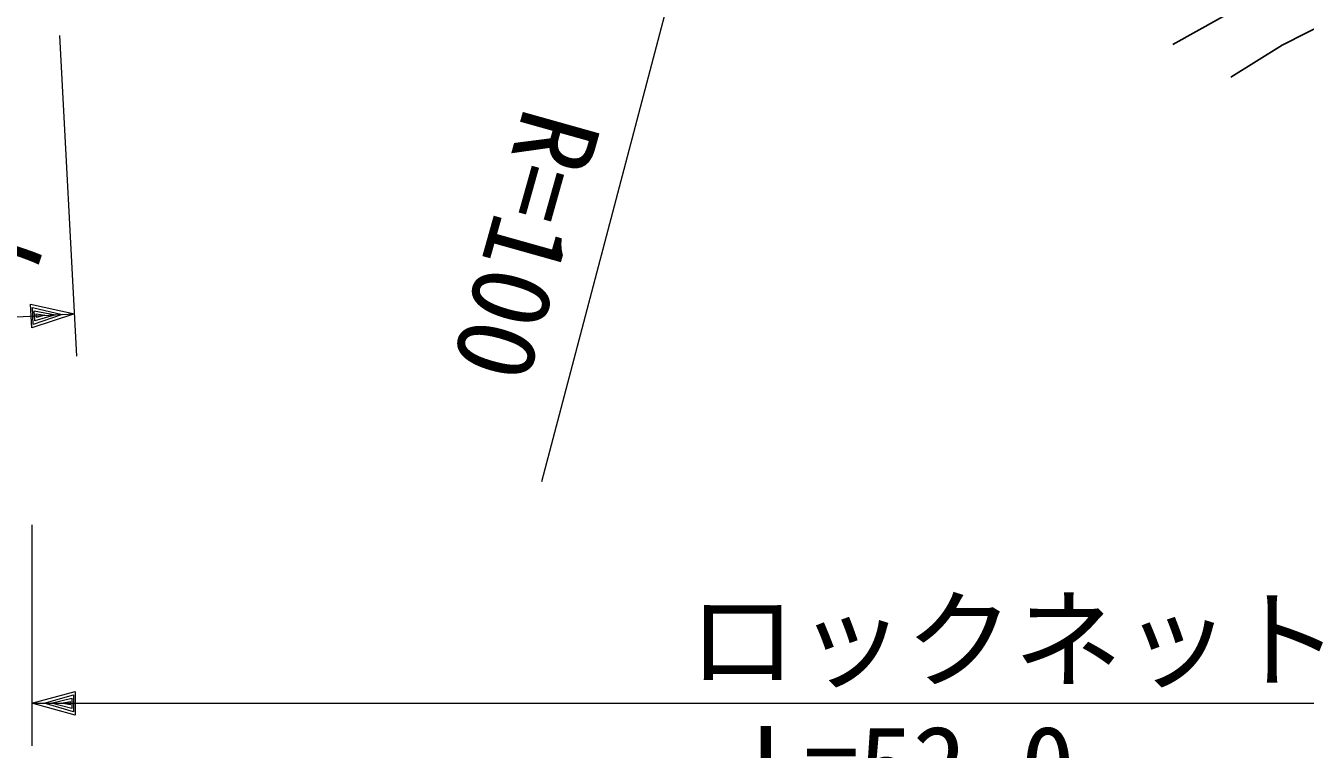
# Model space of a CAD drawing. Units: millimetres, scale not verified. Extents: x 40000 to 680000, y 20000 to 380000.
# Drawn here: x 402912 to 432379, y 265191 to 281854 of the extents above; entities that cross this region are included whole.
import ezdxf
from ezdxf.enums import TextEntityAlignment as Align

# ---------------------------------------------------------------- set-up
doc = ezdxf.new("R2010")
doc.units = ezdxf.units.MM
doc.header["$LTSCALE"] = 1000
doc.layers.add('S-BGD', color=7, linetype='Continuous', lineweight=25)
doc.layers.add('S-STR-HTXT', color=7, linetype='Continuous', lineweight=13)
doc.styles.add('ＭＳ ゴシック', font='')
doc.styles.get('ＭＳ ゴシック').set_extended_font_data('MS Gothic')

msp = doc.modelspace()

# ---------------------------------------------------------------- linework, layer by layer
at = {"layer": 'S-BGD'}
for points in [[(429328, 281416), (431410, 282586), (433416, 283600), (434403, 283999), (435549, 284347), (436530, 284548), (437685, 284667), (438690, 284666), (439685, 284561), (440676, 284338), (441813, 283960), (443632, 283172), (445595, 282203), (447853, 281041), (450189, 279962), (450467, 279844)], [(430664, 280667), (431846, 281402), (432961, 281972), (433897, 282323), (434751, 282543), (435938, 282710), (437209, 282774), (438410, 282752), (439491, 282628), (440662, 282369), (441995, 281964), (443678, 281341), (445408, 280588), (447369, 279608), (449394, 278477), (450200, 278009)]]:
    msp.add_lwpolyline(points, dxfattribs=at)
at = {"layer": 'S-STR-HTXT'}
for p, q in [((422213, 299479), (414788, 271351)), ((404088, 274241), (403699, 281624)), ((403053, 274896), (403024, 275444)), ((403024, 275444), (404037, 275220)), ((403089, 274976), (403068, 275368)), ((403068, 275368), (403757, 275206)), ((403124, 275056), (403112, 275291)), ((403112, 275291), (403597, 275198)), ((386277, 274319), (404037, 275220)), ((404037, 275220), (403053, 274896)), ((403757, 275206), (403089, 274976)), ((403597, 275198), (403124, 275056)), ((403160, 275137), (403156, 275215)), ((403156, 275215), (403358, 275186)), ((403358, 275186), (403160, 275137)), ((403058, 270359), (403058, 265272)), ((403058, 266253), (404057, 266528)), ((403338, 266253), (404017, 266449)), ((404017, 266449), (404017, 266057)), ((404057, 266528), (404057, 265978)), ((403058, 266253), (446466, 266253)), ((404057, 265978), (403058, 266253)), ((404017, 266057), (403338, 266253)), ((403497, 266253), (403977, 266371)), ((403977, 266135), (403497, 266253)), ((403737, 266253), (403937, 266292)), ((403937, 266214), (403737, 266253)), ((403937, 266292), (403937, 266214)), ((403977, 266371), (403977, 266135))]:
    msp.add_line(p, q, dxfattribs=at)

# ---------------------------------------------------------------- texts
at = {"layer": 'S-STR-HTXT', "style": 'ＭＳ ゴシック'}
for s, rotation, p in [('R=100', 254.318, (413878, 280184)), ('ロックネット', 3.14, (388768, 274364))]:
    msp.add_text(s, height=1833, rotation=rotation, dxfattribs=at).set_placement(p, align=Align.BOTTOM_LEFT)
for s, p in [('ロックネット', (418164, 266253)), ('L=52.0', (419593, 263349))]:
    msp.add_text(s, height=1833, dxfattribs=at).set_placement(p, align=Align.BOTTOM_LEFT)

doc.saveas('drawing.dxf')
